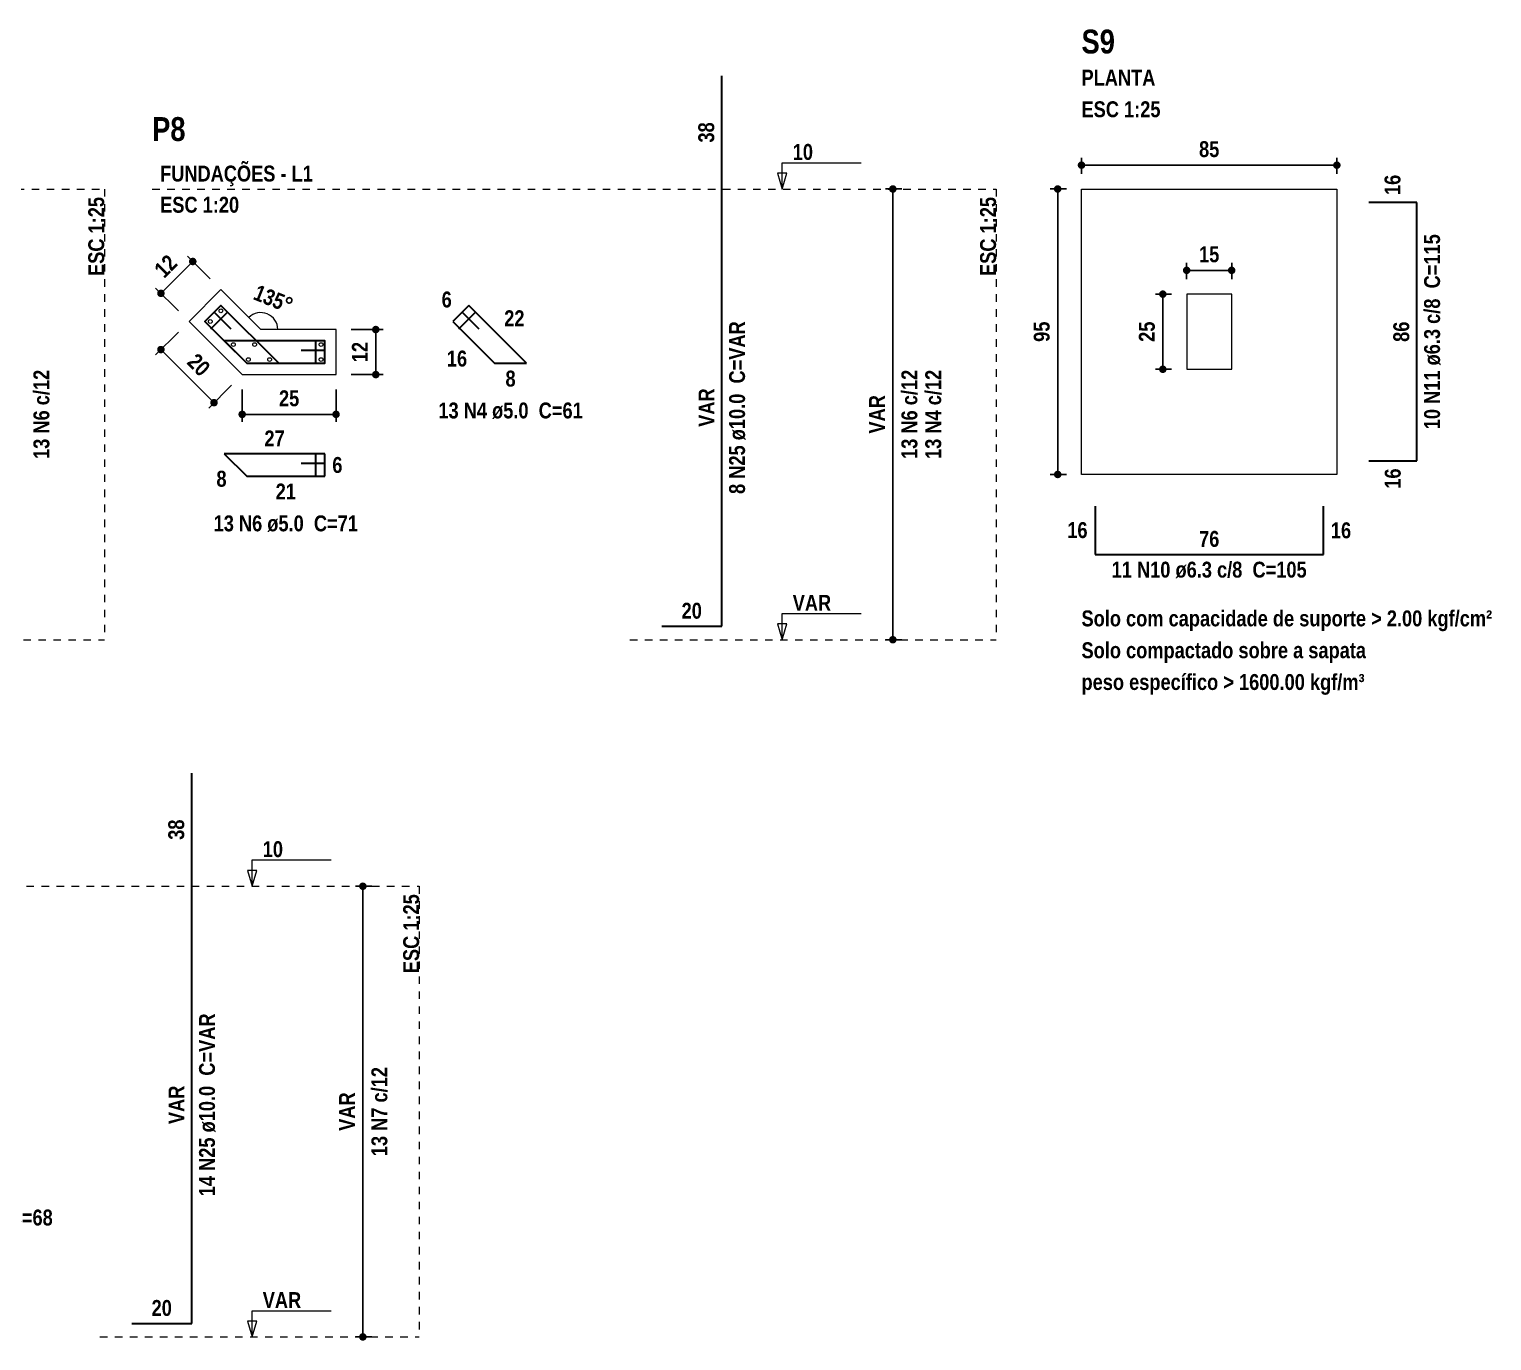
# Model space of a CAD drawing. Header units: millimetres. Extents: x 2249 to 2676, y -663 to -441.
# Drawn here: x 2350.79 to 2370.27, y -576.28 to -558.82 of the extents above; entities that cross this region are included whole.
import ezdxf

# ---------------------------------------------------------------- set-up
doc = ezdxf.new("R2010")
doc.units = ezdxf.units.MM
doc.header["$LTSCALE"] = 0.5
doc.header["$MEASUREMENT"] = 0
doc.header["$PDMODE"] = 34
doc.linetypes.add('DOT2', pattern=[3.175, 0, -3.175])
doc.layers.get('0').update_dxf_attribs({"linetype": 'CONTINUOUS'})
doc.layers.get('DEFPOINTS').update_dxf_attribs({"linetype": 'CONTINUOUS'})
for name, color, linetype, lineweight in [('Descrição da armadura', 7, 'CONTINUOUS', 5), ('DT-Armadura', 2, 'CONTINUOUS', 30), ('DT-Barras na forma', 2, 'CONTINUOUS', 30), ('DT-Barras no corte', 5, 'CONTINUOUS', 5), ('DT-Barras rebatidas', 2, 'CONTINUOUS', 30), ('DT-Cotas', 9, 'CONTINUOUS', 5), ('DT-Forma', 5, 'CONTINUOUS', 5), ('DT-Pontilhado', 9, 'DOT2', 5), ('DT-Textos', 7, 'CONTINUOUS', 5), ('DT-Título', 3, 'CONTINUOUS', 20), ('Textos armaduras', 7, 'CONTINUOUS', 5)]:
    doc.layers.add(name, color=color, linetype=linetype, lineweight=lineweight)
doc.styles.add('ARIAL', font='ARIALNB.TTF')
doc.dimstyles.new('UM_20.000000', dxfattribs={"dimtxt": 0.18, "dimasz": 0.1, "dimexe": 0.1, "dimexo": 0.2, "dimgap": 0, "dimtad": 1, "dimtih": 1, "dimtoh": 1, "dimdec": 1, "dimlfac": 20, "dimzin": 0, "dimdsep": 46, "dimtxsty": 'Standard', "dimblk": 'CLOSED', "dimblk1": 'CLOSED', "dimblk2": 'CLOSED', "dimcen": 0.09, "dimdle": 0.1, "dimadec": 1, "dimazin": 2, "dimtfac": 1, "dimtdec": 4, "dimtofl": 0, "dimtmove": 0, "dimatfit": 3, "dimldrblk": 'CLOSED', "dimfxl": 1, "dimtolj": 1, "dimarcsym": 0})
doc.dimstyles.new('UM_25.000000', dxfattribs={"dimtxt": 0.18, "dimasz": 0.1, "dimexe": 0.1, "dimexo": 0.2, "dimgap": 0, "dimtad": 1, "dimtih": 1, "dimtoh": 1, "dimdec": 1, "dimlfac": 25, "dimzin": 0, "dimdsep": 46, "dimtxsty": 'Standard', "dimblk": 'CLOSED', "dimblk1": 'CLOSED', "dimblk2": 'CLOSED', "dimcen": 0.09, "dimdle": 0.1, "dimadec": 1, "dimazin": 2, "dimtfac": 1, "dimtdec": 4, "dimtofl": 0, "dimtmove": 0, "dimatfit": 3, "dimldrblk": 'CLOSED', "dimfxl": 1, "dimtolj": 1, "dimarcsym": 0})

# ---------------------------------------------------------------- blocks, each defined once
blk = doc.blocks.new('_Dot')
at = {"color": 0, "linetype": 'ByBlock', "lineweight": -2}
blk.add_line((-0.5, 0), (-1, 0), dxfattribs=at)
at = {"color": 0, "linetype": 'ByBlock', "const_width": 0.5}
blk.add_lwpolyline([(-0.25, 0, 1), (0.25, 0, 1)], format="xyb", close=True, dxfattribs=at)
blk = doc.blocks.new('*D194')
at = {"layer": 'DEFPOINTS', "color": 0, "transparency": 16777216}
for p in [(2352.548, -562.333), (2353.347, -562.283), (2352.923, -562.708)]:
    blk.add_point(p, dxfattribs=at)
at = {"layer": 'DT-Cotas', "color": 0, "lineweight": -2, "transparency": 16777216}
for p, q in [((2352.902, -561.98), (2352.619, -562.263)), ((2353.205, -562.142), (2352.902, -561.838)), ((2352.781, -562.566), (2352.477, -562.263))]:
    blk.add_line(p, q, dxfattribs=at)
at = {"layer": 'DT-Cotas', "color": 0, "lineweight": -2, "transparency": 16777216, "xscale": 0.1, "yscale": 0.1, "zscale": 0.1}
for p, rotation in [((2352.972, -561.909), 44.99999999998465), ((2352.548, -562.333), 224.9999999999847)]:
    blk.add_blockref('_Dot', p, dxfattribs=dict(at, rotation=rotation))
at = {"layer": 'DT-Cotas', "transparency": 16777216, "insert": (2352.611, -561.971), "char_height": 0.2118, "attachment_point": 5, "rotation": 45, "style": 'ARIAL'}
blk.add_mtext('\\A1;12', dxfattribs=at)
blk = doc.blocks.new('DOT')
at = {"color": 210}
for p, q in [((-1, 0), (1, 0)), ((0, 1), (0, -1))]:
    blk.add_line(p, q, dxfattribs=at)
blk.add_circle((0, 0), 0.25, dxfattribs=at)
blk = doc.blocks.new('*D195')
at = {"layer": 'DEFPOINTS', "color": 0, "transparency": 16777216}
for p in [(2352.923, -562.708), (2353.63, -563.415), (2353.255, -563.789)]:
    blk.add_point(p, dxfattribs=at)
at = {"layer": 'DT-Cotas', "color": 0, "lineweight": -2, "transparency": 16777216}
for p, q in [((2352.781, -562.849), (2352.477, -563.153)), ((2352.619, -563.153), (2353.185, -563.718)), ((2353.488, -563.556), (2353.185, -563.86))]:
    blk.add_line(p, q, dxfattribs=at)
at = {"layer": 'DT-Cotas', "color": 0, "lineweight": -2, "transparency": 16777216, "xscale": 0.1, "yscale": 0.1, "zscale": 0.1}
for p, rotation in [((2352.548, -563.082), 135.0000000000046), ((2353.255, -563.789), 315.0000000000046)]:
    blk.add_blockref('_Dot', p, dxfattribs=dict(at, rotation=rotation))
at = {"layer": 'DT-Cotas', "transparency": 16777216, "insert": (2353.051, -563.286), "char_height": 0.2118, "attachment_point": 5, "rotation": 315, "style": 'ARIAL'}
blk.add_mtext('\\A1;20', dxfattribs=at)
blk = doc.blocks.new('*D196')
at = {"layer": 'DEFPOINTS', "color": 0, "transparency": 16777216}
for p in [(2353.63, -563.415), (2354.88, -563.415), (2354.88, -563.944)]:
    blk.add_point(p, dxfattribs=at)
at = {"layer": 'DT-Cotas', "color": 0, "lineweight": -2, "transparency": 16777216}
for p, q in [((2353.63, -563.615), (2353.63, -564.044)), ((2354.88, -563.615), (2354.88, -564.044)), ((2353.73, -563.944), (2354.78, -563.944))]:
    blk.add_line(p, q, dxfattribs=at)
at = {"layer": 'DT-Cotas', "color": 0, "lineweight": -2, "transparency": 16777216, "xscale": 0.1, "yscale": 0.1, "zscale": 0.1, "rotation": 180}
blk.add_blockref('_Dot', (2353.63, -563.944), dxfattribs=at)
at = {"layer": 'DT-Cotas', "color": 0, "lineweight": -2, "transparency": 16777216, "xscale": 0.1, "yscale": 0.1, "zscale": 0.1}
blk.add_blockref('_Dot', (2354.88, -563.944), dxfattribs=at)
at = {"layer": 'DT-Cotas', "transparency": 16777216, "insert": (2354.255, -563.732), "char_height": 0.2118, "attachment_point": 5, "rotation": 0.0057, "style": 'ARIAL'}
blk.add_mtext('\\A1;25', dxfattribs=at)
blk = doc.blocks.new('*D197')
at = {"layer": 'DEFPOINTS', "color": 0, "transparency": 16777216}
for p in [(2354.88, -562.815), (2355.409, -562.815), (2354.88, -563.415)]:
    blk.add_point(p, dxfattribs=at)
at = {"layer": 'DT-Cotas', "color": 0, "lineweight": -2, "transparency": 16777216}
for p, q in [((2355.08, -562.815), (2355.509, -562.815)), ((2355.409, -563.315), (2355.409, -562.915)), ((2355.08, -563.415), (2355.509, -563.415))]:
    blk.add_line(p, q, dxfattribs=at)
at = {"layer": 'DT-Cotas', "color": 0, "lineweight": -2, "transparency": 16777216, "xscale": 0.1, "yscale": 0.1, "zscale": 0.1}
for p, rotation in [((2355.409, -562.815), 90), ((2355.409, -563.415), 270)]:
    blk.add_blockref('_Dot', p, dxfattribs=dict(at, rotation=rotation))
at = {"layer": 'DT-Cotas', "transparency": 16777216, "insert": (2355.197, -563.115), "char_height": 0.2118, "attachment_point": 5, "rotation": 90, "style": 'ARIAL'}
blk.add_mtext('\\A1;12', dxfattribs=at)
blk = doc.blocks.new('*D198')
at = {"layer": 'DEFPOINTS', "color": 0, "transparency": 16777216}
for p in [(2362.294, -560.944), (2362.612, -560.944), (2362.612, -566.944)]:
    blk.add_point(p, dxfattribs=at)
at = {"layer": 'DT-Cotas', "color": 0, "lineweight": -2, "transparency": 16777216}
for p, q in [((2362.412, -560.944), (2362.194, -560.944)), ((2362.294, -566.844), (2362.294, -561.044)), ((2362.412, -566.944), (2362.194, -566.944))]:
    blk.add_line(p, q, dxfattribs=at)
at = {"layer": 'DT-Cotas', "color": 0, "lineweight": -2, "transparency": 16777216, "xscale": 0.1, "yscale": 0.1, "zscale": 0.1}
for p, rotation in [((2362.294, -560.944), 90), ((2362.294, -566.944), 270)]:
    blk.add_blockref('_Dot', p, dxfattribs=dict(at, rotation=rotation))
at = {"layer": 'DT-Cotas', "transparency": 16777216, "insert": (2362.082, -563.944), "char_height": 0.2118, "attachment_point": 5, "rotation": 90, "style": 'ARIAL'}
blk.add_mtext('\\A1;VAR', dxfattribs=at)
blk = doc.blocks.new('*D137')
at = {"layer": 'DEFPOINTS', "color": 0, "transparency": 16777216}
for p in [(2364.806, -560.944), (2364.489, -564.744), (2364.806, -564.744)]:
    blk.add_point(p, dxfattribs=at)
at = {"layer": 'DT-Cotas', "color": 0, "lineweight": -2, "transparency": 16777216}
for p, q in [((2364.606, -560.944), (2364.389, -560.944)), ((2364.489, -561.044), (2364.489, -564.644)), ((2364.606, -564.744), (2364.389, -564.744))]:
    blk.add_line(p, q, dxfattribs=at)
at = {"layer": 'DT-Cotas', "color": 0, "lineweight": -2, "transparency": 16777216, "xscale": 0.1, "yscale": 0.1, "zscale": 0.1}
for p, rotation in [((2364.489, -560.944), 90), ((2364.489, -564.744), 270)]:
    blk.add_blockref('_Dot', p, dxfattribs=dict(at, rotation=rotation))
at = {"layer": 'DT-Cotas', "transparency": 16777216, "insert": (2364.277, -562.844), "char_height": 0.2118, "attachment_point": 5, "rotation": 90, "style": 'ARIAL'}
blk.add_mtext('\\A1;95', dxfattribs=at)
blk = doc.blocks.new('*D138')
at = {"layer": 'DEFPOINTS', "color": 0, "transparency": 16777216}
for p in [(2368.206, -560.627), (2364.806, -560.944), (2368.206, -560.944)]:
    blk.add_point(p, dxfattribs=at)
at = {"layer": 'DT-Cotas', "color": 0, "lineweight": -2, "transparency": 16777216}
for p, q in [((2364.806, -560.744), (2364.806, -560.527)), ((2364.906, -560.627), (2368.106, -560.627)), ((2368.206, -560.744), (2368.206, -560.527))]:
    blk.add_line(p, q, dxfattribs=at)
at = {"layer": 'DT-Cotas', "color": 0, "lineweight": -2, "transparency": 16777216, "xscale": 0.1, "yscale": 0.1, "zscale": 0.1, "rotation": 180}
blk.add_blockref('_Dot', (2364.806, -560.627), dxfattribs=at)
at = {"layer": 'DT-Cotas', "color": 0, "lineweight": -2, "transparency": 16777216, "xscale": 0.1, "yscale": 0.1, "zscale": 0.1}
blk.add_blockref('_Dot', (2368.206, -560.627), dxfattribs=at)
at = {"layer": 'DT-Cotas', "transparency": 16777216, "insert": (2366.506, -560.415), "char_height": 0.2118, "attachment_point": 5, "rotation": 0.0057, "style": 'ARIAL'}
blk.add_mtext('\\A1;85', dxfattribs=at)
blk = doc.blocks.new('*D139')
at = {"layer": 'DEFPOINTS', "color": 0, "transparency": 16777216}
for p in [(2366.206, -562.344), (2365.889, -563.344), (2366.206, -563.344)]:
    blk.add_point(p, dxfattribs=at)
at = {"layer": 'DT-Cotas', "color": 0, "lineweight": -2, "transparency": 16777216}
for p, q in [((2366.006, -562.344), (2365.789, -562.344)), ((2365.889, -562.444), (2365.889, -563.244)), ((2366.006, -563.344), (2365.789, -563.344))]:
    blk.add_line(p, q, dxfattribs=at)
at = {"layer": 'DT-Cotas', "color": 0, "lineweight": -2, "transparency": 16777216, "xscale": 0.1, "yscale": 0.1, "zscale": 0.1}
for p, rotation in [((2365.889, -562.344), 90), ((2365.889, -563.344), 270)]:
    blk.add_blockref('_Dot', p, dxfattribs=dict(at, rotation=rotation))
at = {"layer": 'DT-Cotas', "transparency": 16777216, "insert": (2365.677, -562.844), "char_height": 0.2118, "attachment_point": 5, "rotation": 90, "style": 'ARIAL'}
blk.add_mtext('\\A1;25', dxfattribs=at)
blk = doc.blocks.new('*D140')
at = {"layer": 'DEFPOINTS', "color": 0, "transparency": 16777216}
for p in [(2366.806, -562.027), (2366.206, -562.344), (2366.806, -562.344)]:
    blk.add_point(p, dxfattribs=at)
at = {"layer": 'DT-Cotas', "color": 0, "lineweight": -2, "transparency": 16777216}
for p, q in [((2366.206, -562.144), (2366.206, -561.927)), ((2366.806, -562.144), (2366.806, -561.927)), ((2366.306, -562.027), (2366.706, -562.027))]:
    blk.add_line(p, q, dxfattribs=at)
at = {"layer": 'DT-Cotas', "color": 0, "lineweight": -2, "transparency": 16777216, "xscale": 0.1, "yscale": 0.1, "zscale": 0.1, "rotation": 180}
blk.add_blockref('_Dot', (2366.206, -562.027), dxfattribs=at)
at = {"layer": 'DT-Cotas', "color": 0, "lineweight": -2, "transparency": 16777216, "xscale": 0.1, "yscale": 0.1, "zscale": 0.1}
blk.add_blockref('_Dot', (2366.806, -562.027), dxfattribs=at)
at = {"layer": 'DT-Cotas', "transparency": 16777216, "insert": (2366.506, -561.815), "char_height": 0.2118, "attachment_point": 5, "rotation": 0.0057, "style": 'ARIAL'}
blk.add_mtext('\\A1;15', dxfattribs=at)
blk = doc.blocks.new('*D148')
at = {"layer": 'DEFPOINTS', "color": 0, "transparency": 16777216}
for p in [(2355.237, -570.226), (2355.555, -570.226), (2355.555, -576.226)]:
    blk.add_point(p, dxfattribs=at)
at = {"layer": 'DT-Cotas', "color": 0, "lineweight": -2, "transparency": 16777216}
for p, q in [((2355.355, -570.226), (2355.137, -570.226)), ((2355.237, -576.126), (2355.237, -570.326)), ((2355.355, -576.226), (2355.137, -576.226))]:
    blk.add_line(p, q, dxfattribs=at)
at = {"layer": 'DT-Cotas', "color": 0, "lineweight": -2, "transparency": 16777216, "xscale": 0.1, "yscale": 0.1, "zscale": 0.1}
for p, rotation in [((2355.237, -570.226), 90), ((2355.237, -576.226), 270)]:
    blk.add_blockref('_Dot', p, dxfattribs=dict(at, rotation=rotation))
at = {"layer": 'DT-Cotas', "transparency": 16777216, "insert": (2355.025, -573.226), "char_height": 0.2118, "attachment_point": 5, "rotation": 90, "style": 'ARIAL'}
blk.add_mtext('\\A1;VAR', dxfattribs=at)

msp = doc.modelspace()

# ---------------------------------------------------------------- linework, layer by layer
at = {"layer": 'DT-Armadura'}
for p, q in [((2369.2698, -561.1244), (2368.6298, -561.1244)), ((2369.2698, -564.5644), (2369.2698, -561.1244)), ((2368.6298, -564.5644), (2369.2698, -564.5644)), ((2364.9862, -565.168), (2364.9862, -565.808)), ((2368.0262, -565.808), (2368.0262, -565.168)), ((2364.9862, -565.808), (2368.0262, -565.808))]:
    msp.add_line(p, q, dxfattribs=at)
at = {"layer": 'DT-Barras na forma'}
for points in [[(2353.2143, -562.8049), (2353.4352, -562.5839), (2353.3469, -562.4955), (2353.1347, -562.7077), (2353.6918, -563.2648), (2354.1161, -563.2648), (2353.3469, -562.4955), (2353.2585, -562.5839), (2353.4794, -562.8049)], [(2354.4172, -563.0898), (2354.7297, -563.0898), (2354.7297, -562.9648), (2353.3918, -562.9648), (2353.6918, -563.2648), (2354.7297, -563.2648), (2354.7297, -562.9648), (2354.6047, -562.9648), (2354.6047, -563.2773)]]:
    msp.add_lwpolyline(points, dxfattribs=at)
at = {"layer": 'DT-Barras no corte'}
for centre in [(2353.3469, -562.5662), (2353.2054, -562.7077), (2353.5125, -563.0148), (2353.7954, -563.0148), (2354.6797, -563.0148), (2353.7125, -563.2148), (2353.9954, -563.2148), (2354.6797, -563.2148)]:
    msp.add_circle(centre, 0.025, dxfattribs=at)
at = {"layer": 'DT-Barras rebatidas'}
for p, q in [((2360.0157, -560.9444), (2360.0157, -559.4377)), ((2360.0157, -566.7644), (2360.0157, -560.9444)), ((2356.6465, -562.4955), (2356.4344, -562.7077)), ((2356.5139, -562.8049), (2356.7349, -562.5839)), ((2356.6465, -562.4955), (2356.5581, -562.5839)), ((2356.5581, -562.5839), (2356.7791, -562.8049)), ((2356.7349, -562.5839), (2356.6465, -562.4955)), ((2357.4157, -563.2648), (2356.6465, -562.4955)), ((2356.4344, -562.7077), (2356.9915, -563.2648)), ((2356.9915, -563.2648), (2357.4157, -563.2648)), ((2354.7297, -564.4679), (2353.3918, -564.4679)), ((2353.3918, -564.4679), (2353.6918, -564.7679)), ((2354.7297, -564.4679), (2354.6047, -564.4679)), ((2354.6047, -564.4679), (2354.6047, -564.7804)), ((2354.7297, -564.5929), (2354.7297, -564.4679)), ((2354.7297, -564.7679), (2354.7297, -564.4679)), ((2354.4172, -564.5929), (2354.7297, -564.5929)), ((2353.6918, -564.7679), (2354.7297, -564.7679)), ((2359.2157, -566.7644), (2360.0157, -566.7644)), ((2352.9584, -570.2263), (2352.9584, -568.7196)), ((2352.9584, -576.0463), (2352.9584, -570.2263)), ((2352.1584, -576.0463), (2352.9584, -576.0463))]:
    msp.add_line(p, q, dxfattribs=at)
at = {"layer": 'DT-Cotas'}
msp.add_arc((2353.8782, -562.8148), 0.2254, 0, 135, dxfattribs=at)
at = {"layer": 'DT-Forma'}
for points in [[(2364.8062, -564.7444), (2364.8062, -560.9444), (2368.2062, -560.9444), (2368.2062, -564.7444), (2364.8062, -564.7444)], [(2353.6297, -563.4148), (2354.8797, -563.4148), (2354.8797, -562.8148), (2353.8782, -562.8148), (2353.3469, -562.2834), (2352.9226, -562.7077), (2353.6297, -563.4148)], [(2366.2062, -563.3444), (2366.8062, -563.3444), (2366.8062, -562.3444), (2366.2062, -562.3444), (2366.2062, -563.3444)]]:
    msp.add_lwpolyline(points, close=True, dxfattribs=at)
at = {"layer": 'DT-Pontilhado', "ltscale": 0.05}
for p, q in [((2340.6286, -560.9444), (2351.7954, -560.9444)), ((2351.7954, -560.9444), (2351.7954, -566.9444)), ((2352.4317, -560.9444), (2363.6708, -560.9444)), ((2363.6708, -560.9444), (2363.6708, -566.9444)), ((2346.9167, -566.9444), (2351.7954, -566.9444)), ((2358.7921, -566.9444), (2363.6708, -566.9444)), ((2348.5578, -570.2263), (2355.9881, -570.2263)), ((2355.9881, -570.2263), (2355.9881, -576.2263)), ((2351.7348, -576.2263), (2355.9881, -576.2263))]:
    msp.add_line(p, q, dxfattribs=at)
at = {"layer": 'DT-Textos'}
for points in [[(2360.8205, -560.9444), (2360.8841, -560.7326), (2360.757, -560.7326), (2360.8205, -560.9444), (2360.8205, -560.5944), (2361.8705, -560.5944)], [(2360.8205, -566.9444), (2360.8841, -566.7326), (2360.757, -566.7326), (2360.8205, -566.9444), (2360.8205, -566.5944), (2361.8705, -566.5944)], [(2353.7632, -570.2263), (2353.8268, -570.0145), (2353.6997, -570.0145), (2353.7632, -570.2263), (2353.7632, -569.8763), (2354.8132, -569.8763)], [(2353.7632, -576.2263), (2353.8268, -576.0145), (2353.6997, -576.0145), (2353.7632, -576.2263), (2353.7632, -575.8763), (2354.8132, -575.8763)]]:
    msp.add_lwpolyline(points, dxfattribs=at)

# ---------------------------------------------------------------- texts
at = {"layer": 'Descrição da armadura', "char_height": 0.2118, "attachment_point": 8, "rotation": 90.00021, "line_spacing_factor": 0.9, "style": 'ARIAL'}
for s, insert, width in [('10 N11 ø6.3 c/8  C=115', (2369.5879, -562.8443), 5.59152), ('8 N25 ø10.0  C=VAR', (2360.3336, -563.8543), 4.57488), ('13 N6 c/12', (2351.0681, -563.9444), 2.5816), ('13 N6 c/12', (2362.6258, -563.9444), 2.5816), ('13 N4 c/12', (2362.9435, -563.9444), 2.5816), ('14 N25 ø10.0  C=VAR', (2353.2756, -573.1362), 4.82904), ('13 N7 c/12', (2355.5685, -573.2263), 2.5816)]:
    msp.add_mtext(s, dxfattribs=dict(at, insert=insert, width=width))
at = {"layer": 'Descrição da armadura', "char_height": 0.2118, "attachment_point": 8, "line_spacing_factor": 0.9, "style": 'ARIAL'}
for s, insert, width in [('13 N4 ø5.0  C=61', (2357.2035, -564.0064), 4.06656), ('13 N6 ø5.0  C=71', (2354.2105, -565.5094), 4.06656), ('11 N10 ø6.3 c/8  C=105', (2366.5058, -566.1254), 5.59152), ('13 N7 ø5.0  C=68', (2350.1465, -574.7503), 4.06656)]:
    msp.add_mtext(s, dxfattribs=dict(at, insert=insert, width=width))
at = {"layer": 'DT-Cotas', "insert": (2354.0047, -562.5085), "char_height": 0.2118, "width": 1.01664, "attachment_point": 8, "rotation": 337.99842, "line_spacing_factor": 0.798, "style": 'ARIAL'}
msp.add_mtext('135°', dxfattribs=at)
at = {"layer": 'DT-Textos', "char_height": 0.2118, "attachment_point": 7, "line_spacing_factor": 0.798, "style": 'ARIAL'}
for s, insert, width in [('PLANTA', (2364.8058, -559.5674), 1.52496), ('ESC 1:25', (2364.8058, -559.9914), 2.03328), ('10', (2360.9605, -560.5594), 0.50832), ('FUNDAÇÕES - L1', (2352.5365, -560.9083), 3.55824), ('ESC 1:20', (2352.5375, -561.2624), 2.03328), ('VAR', (2360.9605, -566.5594), 0.76248), ('Solo com capacidade de suporte > 2.00 kgf/cm²', (2364.8058, -566.8313), 11.4372), ('Solo compactado sobre a sapata', (2364.8058, -567.2543), 7.6248), ('peso específico > 1600.00 kgf/m³', (2364.8058, -567.6783), 8.13312), ('10', (2353.9035, -569.8413), 0.50832), ('VAR', (2353.9035, -575.8413), 0.76248)]:
    msp.add_mtext(s, dxfattribs=dict(at, insert=insert, width=width))
at = {"layer": 'DT-Textos', "char_height": 0.2118, "width": 2.03328, "attachment_point": 9, "rotation": 90.00021, "line_spacing_factor": 0.798, "style": 'ARIAL'}
for insert in [(2351.7956, -561.0503), (2363.6706, -561.0503), (2355.9886, -570.3322)]:
    msp.add_mtext('ESC 1:25', dxfattribs=dict(at, insert=insert))
at = {"layer": 'DT-Título', "char_height": 0.3177, "width": 0.76248, "attachment_point": 7, "line_spacing_factor": 0.798, "style": 'ARIAL'}
for s, insert in [('S9', (2364.8058, -559.1445)), ('P8', (2352.4305, -560.3095))]:
    msp.add_mtext(s, dxfattribs=dict(at, insert=insert))
at = {"layer": 'Textos armaduras', "char_height": 0.2118, "rotation": 90.00021, "line_spacing_factor": 0.9, "style": 'ARIAL'}
for s, insert, width, attachment_point in [('38', (2359.9184, -560.1911), 0.90832, 8), ('16', (2369.0557, -561.0244), 0.90832, 7), ('86', (2369.1725, -562.8444), 0.90832, 8), ('VAR', (2359.9184, -563.8544), 1.16248, 8), ('16', (2368.8439, -564.6644), 0.90832, 3), ('38', (2352.8611, -569.473), 0.90832, 8), ('VAR', (2352.8611, -573.1363), 1.16248, 8)]:
    msp.add_mtext(s, dxfattribs=dict(at, insert=insert, width=width, attachment_point=attachment_point))
at = {"layer": 'Textos armaduras', "char_height": 0.2118, "line_spacing_factor": 0.9, "style": 'ARIAL'}
for s, insert, width, attachment_point in [('6', (2356.4206, -562.5241), 0.65416, 9), ('22', (2357.1192, -562.7709), 0.90832, 7), ('16', (2356.6249, -563.0955), 0.90832, 3), ('8', (2357.2036, -563.3621), 0.65416, 2), ('27', (2354.0608, -564.3706), 0.90832, 8), ('6', (2354.8297, -564.512), 0.65416, 1), ('8', (2353.422, -564.6953), 0.65416, 3), ('21', (2354.2108, -564.8652), 0.90832, 2), ('16', (2364.8862, -565.5939), 0.90832, 9), ('76', (2366.5062, -565.7107), 0.90832, 8), ('16', (2368.1262, -565.3821), 0.90832, 1), ('20', (2359.6157, -566.6671), 0.90832, 8), ('20', (2352.5584, -575.949), 0.90832, 8)]:
    msp.add_mtext(s, dxfattribs=dict(at, insert=insert, width=width, attachment_point=attachment_point))

# ---------------------------------------------------------------- dimensions: what is measured, and where the dimension line sits
at = {"layer": 'DT-Cotas'}
for base, p1, p2, dimstyle, override, picture, middle in [((2368.2062, -560.6267), (2364.8062, -560.9444), (2368.2062, -560.9444), 'UM_25.000000', {"dimtxt": 0.2118, "dimasz": 0.1, "dimexe": 0.1, "dimexo": 0.2, "dimtad": 1, "dimtih": 0, "dimtoh": 0, "dimdec": 1, "dimlfac": 25, "dimzin": 8, "dimtxsty": 'ARIAL', "dimblk": 'Dot', "dimblk1": 'Dot', "dimblk2": 'Dot', "dimsah": 1, "dimdle": 0.1, "dimse1": 0, "dimse2": 0, "dimclrt": 256, "dimadec": 1, "dimazin": 3, "dimtmove": 2, "dimldrblk": 'Dot'}, '*D138', (2366.5062, -560.4149)), ((2366.8062, -562.0267), (2366.2062, -562.3444), (2366.8062, -562.3444), 'UM_25.000000', {"dimtxt": 0.2118, "dimasz": 0.1, "dimexe": 0.1, "dimexo": 0.2, "dimtad": 1, "dimtih": 0, "dimtoh": 0, "dimdec": 1, "dimlfac": 25, "dimzin": 8, "dimtxsty": 'ARIAL', "dimblk": 'Dot', "dimblk1": 'Dot', "dimblk2": 'Dot', "dimsah": 1, "dimdle": 0.1, "dimse1": 0, "dimse2": 0, "dimclrt": 256, "dimadec": 1, "dimazin": 3, "dimtmove": 2, "dimldrblk": 'Dot'}, '*D140', (2366.5062, -561.8149)), ((2354.8797, -563.9443), (2353.6297, -563.4148), (2354.8797, -563.4148), 'UM_20.000000', {"dimtxt": 0.2118, "dimasz": 0.1, "dimexe": 0.1, "dimexo": 0.2, "dimtad": 1, "dimtih": 0, "dimtoh": 0, "dimdec": 1, "dimlfac": 20, "dimzin": 8, "dimtxsty": 'ARIAL', "dimblk": 'Dot', "dimblk1": 'Dot', "dimblk2": 'Dot', "dimsah": 1, "dimdle": 0.1, "dimse1": 0, "dimse2": 0, "dimclrt": 256, "dimadec": 1, "dimazin": 3, "dimtmove": 2, "dimldrblk": 'Dot'}, '*D196', (2354.2547, -563.7325))]:
    dim = msp.add_linear_dim(base=base, p1=p1, p2=p2, dimstyle=dimstyle, override=override, dxfattribs=at)
    dim.commit()
    dim.dimension.update_dxf_attribs({"geometry": picture, "text_midpoint": middle, "dimtype": 160, "text_rotation": 0.00573})
for base, p1, p2, picture, middle in [((2362.2941, -560.9444), (2362.6118, -566.9444), (2362.6118, -560.9444), '*D198', (2362.0823, -563.9444)), ((2355.2368, -570.2263), (2355.5545, -576.2263), (2355.5545, -570.2263), '*D148', (2355.025, -573.2263))]:
    dim = msp.add_linear_dim(base=base, p1=p1, p2=p2, angle=90, text='VAR', dimstyle='UM_25.000000', override={"dimtxt": 0.2118, "dimasz": 0.1, "dimexe": 0.1, "dimexo": 0.2, "dimtad": 1, "dimtih": 0, "dimtoh": 0, "dimdec": 1, "dimlfac": 25, "dimzin": 8, "dimtxsty": 'ARIAL', "dimblk": 'Dot', "dimblk1": 'Dot', "dimblk2": 'Dot', "dimsah": 1, "dimdle": 0.1, "dimse1": 0, "dimse2": 0, "dimclrt": 256, "dimadec": 1, "dimazin": 3, "dimtmove": 2, "dimldrblk": 'Dot'}, dxfattribs=at)
    dim.commit()
    dim.dimension.update_dxf_attribs({"geometry": picture, "text_midpoint": middle, "dimtype": 160, "text_rotation": 90})
for base, p1, p2, angle, dimstyle, override, picture, middle, dimtype, turn in [((2364.4885, -564.7444), (2364.8062, -560.9444), (2364.8062, -564.7444), 90, 'UM_25.000000', {"dimtxt": 0.2118, "dimasz": 0.1, "dimexe": 0.1, "dimexo": 0.2, "dimtad": 1, "dimtih": 0, "dimtoh": 0, "dimdec": 1, "dimlfac": 25, "dimzin": 8, "dimtxsty": 'ARIAL', "dimblk": 'Dot', "dimblk1": 'Dot', "dimblk2": 'Dot', "dimsah": 1, "dimdle": 0.1, "dimse1": 0, "dimse2": 0, "dimclrt": 256, "dimadec": 1, "dimazin": 3, "dimtmove": 2, "dimldrblk": 'Dot'}, '*D137', (2364.2767, -562.8444), 160, 90), ((2352.5482, -562.3332), (2353.3469, -562.2834), (2352.9226, -562.7077), 225, 'UM_20.000000', {"dimtxt": 0.2118, "dimasz": 0.1, "dimexe": 0.1, "dimexo": 0.2, "dimtad": 1, "dimtih": 0, "dimtoh": 0, "dimdec": 1, "dimlfac": 20, "dimzin": 8, "dimtxsty": 'ARIAL', "dimblk": 'Dot', "dimblk1": 'Dot', "dimblk2": 'Dot', "dimsah": 1, "dimdle": 0.1, "dimse1": 0, "dimse2": 0, "dimclrt": 256, "dimadec": 1, "dimazin": 3, "dimtmove": 2, "dimldrblk": 'Dot'}, '*D194', (2352.6105, -561.9714), 161, 45), ((2365.8885, -563.3444), (2366.2062, -562.3444), (2366.2062, -563.3444), 90, 'UM_25.000000', {"dimtxt": 0.2118, "dimasz": 0.1, "dimexe": 0.1, "dimexo": 0.2, "dimtad": 1, "dimtih": 0, "dimtoh": 0, "dimdec": 1, "dimlfac": 25, "dimzin": 8, "dimtxsty": 'ARIAL', "dimblk": 'Dot', "dimblk1": 'Dot', "dimblk2": 'Dot', "dimsah": 1, "dimdle": 0.1, "dimse1": 0, "dimse2": 0, "dimclrt": 256, "dimadec": 1, "dimazin": 3, "dimtmove": 2, "dimldrblk": 'Dot'}, '*D139', (2365.6767, -562.8444), 160, 90), ((2353.2553, -563.7892), (2352.9226, -562.7077), (2353.6297, -563.4148), 315, 'UM_20.000000', {"dimtxt": 0.2118, "dimasz": 0.1, "dimexe": 0.1, "dimexo": 0.2, "dimtad": 1, "dimtih": 0, "dimtoh": 0, "dimdec": 1, "dimlfac": 20, "dimzin": 8, "dimtxsty": 'ARIAL', "dimblk": 'Dot', "dimblk1": 'Dot', "dimblk2": 'Dot', "dimsah": 1, "dimdle": 0.1, "dimse1": 0, "dimse2": 0, "dimclrt": 256, "dimadec": 1, "dimazin": 3, "dimtmove": 2, "dimldrblk": 'Dot'}, '*D195', (2353.0515, -563.2859), 161, -45), ((2355.4092, -562.8148), (2354.8797, -563.4148), (2354.8797, -562.8148), 90, 'UM_20.000000', {"dimtxt": 0.2118, "dimasz": 0.1, "dimexe": 0.1, "dimexo": 0.2, "dimtad": 1, "dimtih": 0, "dimtoh": 0, "dimdec": 1, "dimlfac": 20, "dimzin": 8, "dimtxsty": 'ARIAL', "dimblk": 'Dot', "dimblk1": 'Dot', "dimblk2": 'Dot', "dimsah": 1, "dimdle": 0.1, "dimse1": 0, "dimse2": 0, "dimclrt": 256, "dimadec": 1, "dimazin": 3, "dimtmove": 2, "dimldrblk": 'Dot'}, '*D197', (2355.1974, -563.1148), 160, 90)]:
    dim = msp.add_linear_dim(base=base, p1=p1, p2=p2, angle=angle, dimstyle=dimstyle, override=override, dxfattribs=at)
    dim.commit()
    dim.dimension.update_dxf_attribs({"geometry": picture, "text_midpoint": middle, "dimtype": dimtype, "text_rotation": turn})

doc.saveas('drawing.dxf')
